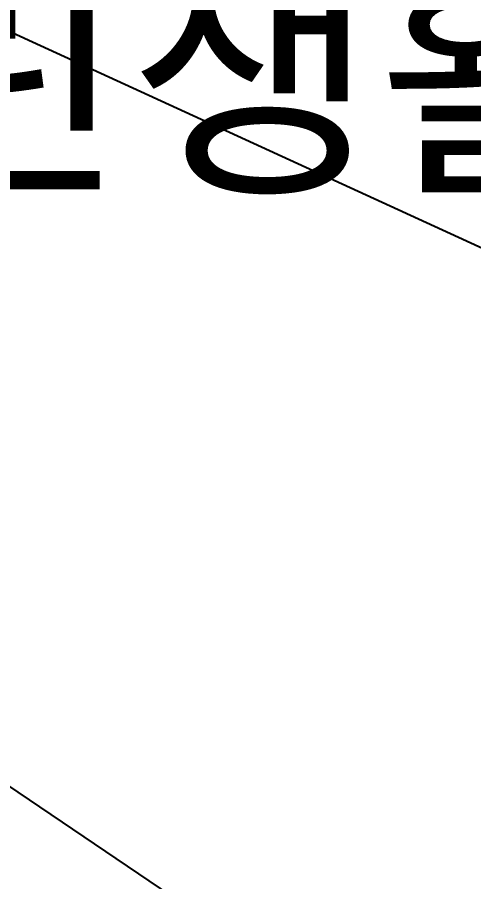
# Model space of a CAD drawing. Header units: millimetres. Extents: x -21000 to 567700, y 435000 to 850800.
# Drawn here: x 36766 to 39985, y 701578 to 707680 of the extents above; entities that cross this region are included whole.
import ezdxf
from ezdxf.xclip import XClip

# ---------------------------------------------------------------- set-up
doc = ezdxf.new("R2010")
doc.units = ezdxf.units.MM
doc.header["$LTSCALE"] = 700
doc.header["$XCLIPFRAME"] = 2
doc.linetypes.add('AB_Pbase$0$AB_Pbase$0$CEN', pattern=[62, 60, -1, 0, -1])
doc.linetypes.add('AB_Pbase$0$주차장기둥$0$CEN', pattern=[62, 60, -1, 0, -1])
doc.layers.get('0').update_dxf_attribs({"color": 2})
for name, color, linetype in [('AB_Pbase$0$AB_Pbase$0$CEN', 1, 'AB_Pbase$0$AB_Pbase$0$CEN'), ('AB_Pbase$0$HAT', 8, 'Continuous'), ('AB_Pbase$0$주차장기둥$0$CEN_P', 244, 'AB_Pbase$0$주차장기둥$0$CEN')]:
    doc.layers.add(name, color=color, linetype=linetype)
doc.layers.add('AB_Pbase$0$Defponts', color=161, linetype='Continuous', plot=False)
doc.styles.add('AB_Pbase$0$돋움', font='')
doc.styles.get('AB_Pbase$0$돋움').set_extended_font_data('Dotum')

# ---------------------------------------------------------------- blocks, each defined once
blk = doc.blocks.new('AB_Pbase$0$주차장기둥$0$cen 1bl 지하')
at = {"layer": 'AB_Pbase$0$주차장기둥$0$CEN_P', "color": 5}
blk.add_line((-8742.4, 12025.9), (54343.3, 6427.5), dxfattribs=at)
blk = doc.blocks.new('AB_Pbase$0$주차장기둥')
at = {"rotation": 1.99999810188403}
blk.add_blockref('AB_Pbase$0$주차장기둥$0$cen 1bl 지하', (-253925.8, 27513.9), dxfattribs=at)
blk = doc.blocks.new('AB_Pbase$0$실명')
at = {"layer": 'AB_Pbase$0$Defponts', "style": 'AB_Pbase$0$돋움'}
blk.add_text('근린생활시설', height=1400, dxfattribs=at).set_placement((55042.7, -124274.6))
blk = doc.blocks.new('AB_Pbase')
at = {"layer": 'AB_Pbase$0$HAT'}
h = blk.add_hatch(dxfattribs=at)
h.set_pattern_fill('NET', color=256, scale=15, angle=100)
h.paths.add_polyline_path([(36540.9, 707988.9), (36677.2, 707926.4), (39221.2, 713470.6), (39084.9, 713533.1)], flags=17)
h.paths.add_polyline_path([(36427, 707381), (36290.6, 707443.6), (33746.7, 701899.4), (33883, 701836.8)], flags=17)
edge = h.paths.add_edge_path()
edge.add_line((44631.6, 725621.3), (44767.9, 725558.7))
edge.add_line((44767.9, 725558.7), (42265.6, 720105.4))
edge.add_line((42265.6, 720105.4), (42129.3, 720168))
edge.add_line((42129.3, 720168), (44631.6, 725621.3))
edge.add_line((41879.1, 719622.6), (39335.1, 714078.4))
edge.add_line((39335.1, 714078.4), (39471.4, 714015.9))
edge.add_line((39471.4, 714015.9), (42015.4, 719560.1))
edge.add_line((33632.8, 701291.5), (31047.1, 695656.4))
edge.add_line((31047.1, 695656.4), (33496.4, 701354.1))
edge.add_line((33496.4, 701354.1), (30910.7, 695719))
at = {"layer": 'AB_Pbase$0$AB_Pbase$0$CEN'}
blk.add_line((34160.1, 708751.3), (47977.6, 702411), dxfattribs=at)
for name, p, rotation in [('AB_Pbase$0$주차장기둥', (231892.5, 539971.5), 329.0000000345588), ('AB_Pbase$0$실명', (-21011, 830850), 359.9999999999999)]:
    blk.add_blockref(name, p, dxfattribs=dict(rotation=rotation))

msp = doc.modelspace()

# ---------------------------------------------------------------- block references
ref = msp.add_blockref('AB_Pbase', (0, 0))
XClip(ref).set_block_clipping_path([(-0.000000015, 445500.0000000148), (493845.7187941075, 839949.3912975936)])

doc.saveas('drawing.dxf')
